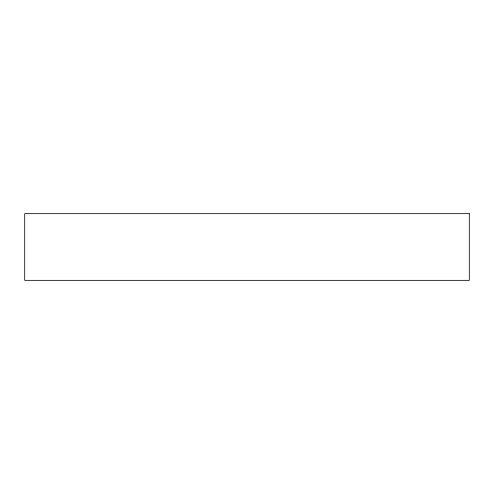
<?xml version="1.0" encoding="UTF-8"?>
<svg xmlns="http://www.w3.org/2000/svg" width="494" height="494" viewBox="0 0 494 494"><rect width="100%" height="100%" fill="white"/><g stroke="black" fill="none" stroke-linecap="round" stroke-linejoin="round"><path stroke-width="0.74" d="M469.3 213.655L24.7 213.655L24.7 280.345L469.3 280.345L469.3 213.655"/></g></svg>
